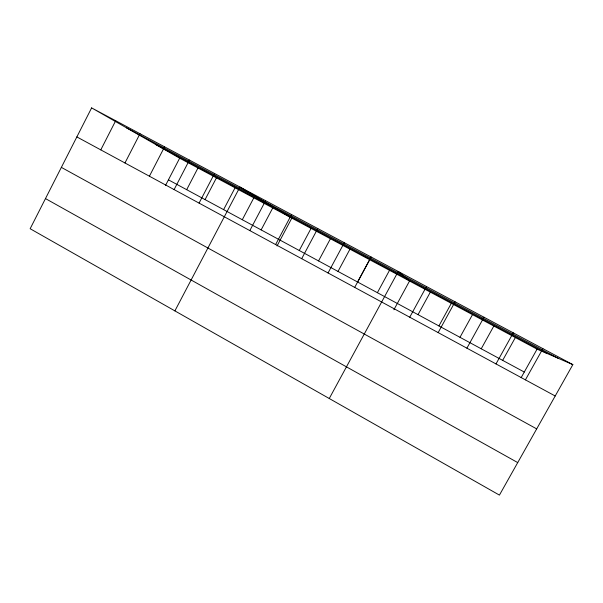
<?xml version="1.0" encoding="UTF-8"?>
<svg xmlns="http://www.w3.org/2000/svg" width="603" height="603" viewBox="0 0 603 603"><rect width="100%" height="100%" fill="white"/><g stroke="black" fill="none" stroke-linecap="round" stroke-linejoin="round"><path stroke-width="0.9" d="M91.618 107.892L30.15 228.725L499.427 495.108L572.85 364.627L91.618 107.892L179.649 158.197L537.077 349.145L572.85 364.627M100.784 149.876L115.686 120.736M124.964 162.968L140.009 133.708M149.408 176.212L164.589 146.823M165.486 185.513L179.649 158.197M174.109 189.583L189.432 160.081M186.681 189.681L197.972 167.988M199.073 203.105L214.547 173.476M205.073 199.616L216.447 177.855M223.607 209.633L235.064 187.804M174.893 310.892L239.934 187.02L291.822 218.12L277.041 245.949M242.3 219.726L253.833 197.829M249.823 230.595L265.599 200.716M261.129 229.901L272.752 207.937M275.609 244.562L291.543 214.555M299.261 250.494L311.042 228.394M301.688 258.687L317.773 228.545M318.55 260.918L330.421 238.743M328.047 272.963L344.29 242.7M338.004 271.425L349.959 249.182M354.7 287.397L371.109 257.006M357.617 282.016L369.662 259.705M377.388 292.696L389.515 270.317M329.261 398.515L398.229 271.471L409.543 281.013L393.895 309.761M409.746 317.208L426.487 286.546M418.03 314.653L430.346 292.123M438.916 325.937L451.323 303.332M438.155 332.6L455.077 301.801M459.983 337.311L472.488 314.638M466.903 348.172L483.998 317.231M481.232 348.79L493.827 326.042M495.99 363.926L513.266 332.841M502.661 360.368L515.361 337.544M521.135 377.666L537.077 349.145M525.417 379.86L542.881 348.64M126.562 127.866L558.423 358.386M155.943 144.652L546.529 353.23M168.433 179.83L524.278 372.043M76.852 136.911L555.197 395.99M61.355 167.37L536.685 428.891M45.481 198.591L517.721 462.591"/></g></svg>
